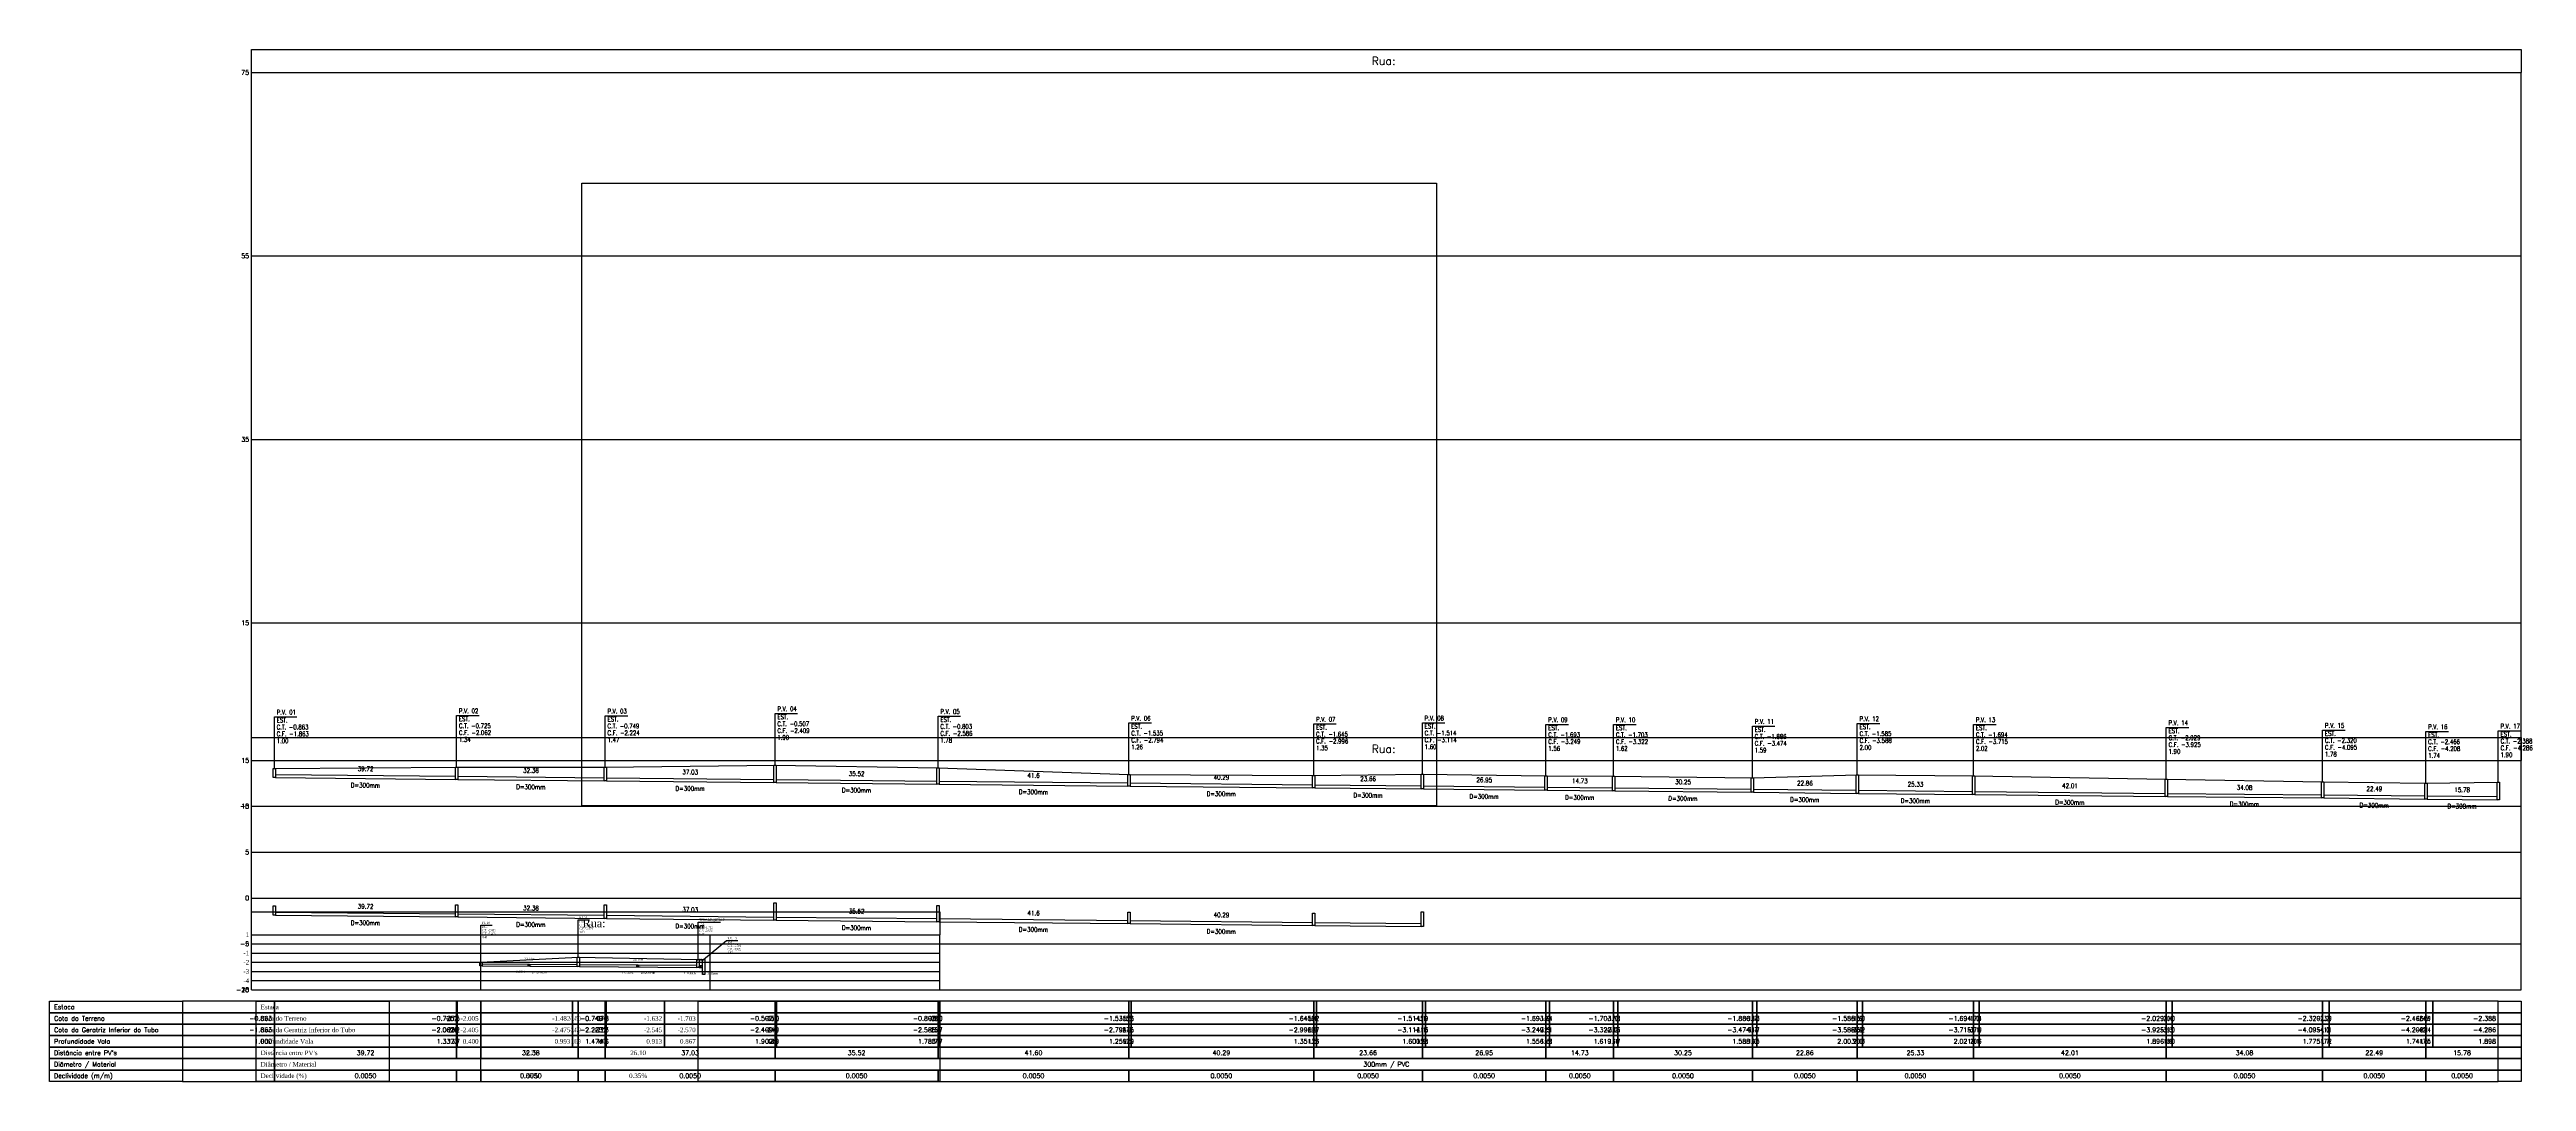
# Model space of a CAD drawing. Extents: x -44 to 14114764, y -20 to 289527804.
# Drawn here: x -44 to 496, y -20 to 205 of the extents above; entities that cross this region are included whole.
import ezdxf
from ezdxf.enums import TextEntityAlignment as Align

# ---------------------------------------------------------------- set-up
doc = ezdxf.new("R2010")
doc.units = 0
for name, color, linetype in [('1', 7, 'Continuous'), ('PS_IND_COMPRIMENTO', 7, 'Continuous'), ('PS_IND_DIAMETRO', 7, 'Continuous'), ('PS_IND_FLUXO', 3, 'Continuous'), ('PS_IND_INCLINACAO', 7, 'Continuous'), ('PS_PERFIL_CAIXAS', 7, 'Continuous'), ('PS_PERFIL_COTA_LIN', 7, 'Continuous'), ('PS_PERFIL_COTA_TXT', 5, 'Continuous'), ('PS_PERFIL_GRADE', 8, 'Continuous'), ('PS_PERFIL_TERRENO', 3, 'Continuous'), ('PS_PERFIL_TITULOS', 5, 'Continuous'), ('PS_PERFIL_TUBO', 7, 'Continuous'), ('PS_PONTOS_IDENTIFICACAO_LIN', 7, 'Continuous'), ('PS_PONTOS_IDENTIFICACAO_TXT', 7, 'Continuous')]:
    doc.layers.add(name, color=color, linetype=linetype)
doc.styles.add('ROMANS', font='ROMANS.shx', dxfattribs={"height": 2})
doc.styles.get("Standard").update_dxf_attribs({"font": 'times.ttf'})
picture_1 = doc.add_image_def('image1.tif', size_in_pixel=(37423, 27282))

# ---------------------------------------------------------------- blocks, each defined once
blk = doc.blocks.new('*U4')
at = {"layer": 'PS_PERFIL_GRADE', "linetype": 'Continuous'}
for p, q in [((0, 0), (0, 200)), ((0, 200), (494.67, 200)), ((494.67, 0), (494.67, 200)), ((0, 160), (494.67, 160)), ((0, 120), (494.67, 120)), ((0, 80), (494.67, 80)), ((0, 40), (494.67, 40)), ((0, 0), (494.67, 0))]:
    blk.add_line(p, q, dxfattribs=at)
blk.add_lwpolyline([(0, 200), (0, 205), (494.67, 205), (494.67, 200)], dxfattribs=at)
at = {"layer": 'PS_PERFIL_GRADE', "style": 'ROMANS'}
for s, p in [('75', (-0.5, 200)), ('55', (-0.5, 160)), ('35', (-0.5, 120)), ('15', (-0.5, 80)), ('-5', (-0.5, 40)), ('-25', (-0.5, 0))]:
    blk.add_text(s, height=1, dxfattribs=at).set_placement(p, align=Align.MIDDLE_RIGHT)
blk = doc.blocks.new('*U1888')
at = {"layer": 'PS_PERFIL_GRADE', "linetype": 'Continuous'}
for p, q in [((0, 0), (0, 12)), ((0, 12), (150, 12)), ((50, 0), (50, 12)), ((100, 0), (100, 12)), ((150, 0), (150, 12)), ((0, 10), (150, 10)), ((0, 8), (150, 8)), ((0, 6), (150, 6)), ((0, 4), (150, 4)), ((0, 2), (150, 2)), ((0, 0), (150, 0))]:
    blk.add_line(p, q, dxfattribs=at)
blk.add_lwpolyline([(0, 12), (0, 17), (150, 17), (150, 12)], dxfattribs=at)
at = {"layer": 'PS_PERFIL_GRADE'}
for s, p in [('1', (-0.5, 12)), ('-1', (-0.5, 8)), ('-2', (-0.5, 6)), ('0', (-0.5, 10)), ('-3', (-0.5, 4)), ('-4', (-0.5, 2)), ('-5', (-0.5, 0))]:
    blk.add_text(s, height=1, dxfattribs=at).set_placement(p, align=Align.MIDDLE_RIGHT)

msp = doc.modelspace()

# ---------------------------------------------------------------- linework, layer by layer
at = {"layer": 'PS_IND_FLUXO'}
for points in [[(60.115, 5.32, 0.5, 0, 0), (61.115, 5.313, 0, 0, 0)], [(83.78, 5.155, 0.5, 0, 0), (84.78, 5.148, 0, 0, 0)], [(97.43, 5.062, 0.5, 0, 0), (98.43, 5.045, 0, 0, 0)]]:
    msp.add_lwpolyline(points, format="xyseb", dxfattribs=at)
at = {"layer": 'PS_PERFIL_CAIXAS', "linetype": 'Continuous'}
for points in [[(113.875, 48.986), (114.375, 48.986), (114.375, 45.183), (113.875, 45.183)], [(4.75, 48.274), (5.25, 48.274), (5.25, 46.274), (4.75, 46.274)], [(44.471, 48.55), (44.971, 48.55), (44.971, 45.877), (44.471, 45.877)], [(76.847, 48.502), (77.347, 48.502), (77.347, 45.553), (76.847, 45.553)], [(149.392, 48.394), (149.892, 48.394), (149.892, 44.828), (149.392, 44.828)], [(190.989, 46.93), (191.489, 46.93), (191.489, 44.412), (190.989, 44.412)], [(231.274, 46.71), (231.774, 46.71), (231.774, 44.009), (231.274, 44.009)], [(254.935, 46.972), (255.435, 46.972), (255.435, 43.772), (254.935, 43.772)], [(281.882, 46.614), (282.382, 46.614), (282.382, 43.503), (281.882, 43.503)], [(296.613, 46.594), (297.113, 46.594), (297.113, 43.355), (296.613, 43.355)], [(326.865, 46.228), (327.365, 46.228), (327.365, 43.053), (326.865, 43.053)], [(349.729, 46.83), (350.229, 46.83), (350.229, 42.824), (349.729, 42.824)], [(375.062, 46.612), (375.562, 46.612), (375.562, 42.571), (375.062, 42.571)], [(417.067, 45.942), (417.567, 45.942), (417.567, 42.151), (417.067, 42.151)], [(451.145, 45.36), (451.645, 45.36), (451.645, 41.81), (451.145, 41.81)], [(473.637, 45.068), (474.137, 45.068), (474.137, 41.585), (473.637, 41.585)], [(489.422, 45.224), (489.922, 45.224), (489.922, 41.427), (489.422, 41.427)], [(4.75, 18.274), (5.25, 18.274), (5.25, 16.274), (4.75, 16.274)], [(44.471, 18.55), (44.971, 18.55), (44.971, 15.877), (44.471, 15.877)], [(76.847, 18.502), (77.347, 18.502), (77.347, 15.553), (76.847, 15.553)], [(113.875, 18.986), (114.375, 18.986), (114.375, 15.183), (113.875, 15.183)], [(149.392, 18.394), (149.892, 18.394), (149.892, 14.828), (149.392, 14.828)], [(190.989, 16.93), (191.489, 16.93), (191.489, 14.412), (190.989, 14.412)], [(231.274, 16.71), (231.774, 16.71), (231.774, 14.009), (231.274, 14.009)], [(254.935, 16.972), (255.435, 16.972), (255.435, 13.772), (254.935, 13.772)], [(49.75, 5.991), (50.25, 5.991), (50.25, 5.191), (49.75, 5.191)], [(70.98, 7.1), (71.48, 7.1), (71.48, 5.042), (70.98, 5.042)], [(97.08, 6.594), (97.58, 6.594), (97.58, 4.86), (97.08, 4.86)], [(98.28, 6.594), (98.78, 6.594), (98.78, 3.355), (98.28, 3.355)]]:
    msp.add_lwpolyline(points, close=True, dxfattribs=at)
at = {"layer": 'PS_PERFIL_COTA_LIN', "linetype": 'Continuous'}
for points in [[(-15, -2.5), (-15, -5), (-44, -5), (-44, -2.5)], [(-15, -5), (-15, -7.5), (-44, -7.5), (-44, -5)], [(-15, -2.5), (-15, -5), (5, -5), (5, -2.5)], [(-15, -5), (-15, -7.5), (5, -7.5), (5, -5)], [(30, -2.5), (30, -5), (1, -5), (1, -2.5)], [(30, -5), (30, -7.5), (1, -7.5), (1, -5)], [(5, -2.5), (5, -5), (44.721, -5), (44.721, -2.5)], [(5, -5), (5, -7.5), (44.721, -7.5), (44.721, -5)], [(30, -2.5), (30, -5), (50, -5), (50, -2.5)], [(30, -5), (30, -7.5), (50, -7.5), (50, -5)], [(44.721, -2.5), (44.721, -5), (44.821, -5), (44.821, -2.5)], [(44.721, -5), (44.721, -7.5), (44.821, -7.5), (44.821, -5)], [(44.821, -2.5), (44.821, -5), (77.097, -5), (77.097, -2.5)], [(44.821, -5), (44.821, -7.5), (77.097, -7.5), (77.097, -5)], [(50, -2.5), (50, -5), (70, -5), (70, -2.5)], [(50, -5), (50, -7.5), (70, -7.5), (70, -5)], [(70, -2.5), (70, -5), (71.23, -5), (71.23, -2.5)], [(70, -5), (70, -7.5), (71.23, -7.5), (71.23, -5)], [(71.23, -2.5), (71.23, -5), (90, -5), (90, -2.5)], [(71.23, -5), (71.23, -7.5), (90, -7.5), (90, -5)], [(77.097, -2.5), (77.097, -5), (77.297, -5), (77.297, -2.5)], [(77.097, -5), (77.097, -7.5), (77.297, -7.5), (77.297, -5)], [(77.297, -2.5), (77.297, -5), (114.125, -5), (114.125, -2.5)], [(77.297, -5), (77.297, -7.5), (114.125, -7.5), (114.125, -5)], [(90, -2.5), (90, -5), (97.33, -5), (97.33, -2.5)], [(90, -5), (90, -7.5), (97.33, -7.5), (97.33, -5)], [(150, -2.5), (150, -5), (97.33, -5), (97.33, -2.5)], [(150, -5), (150, -7.5), (97.33, -7.5), (97.33, -5)], [(114.125, -2.5), (114.125, -5), (114.425, -5), (114.425, -2.5)], [(114.125, -5), (114.125, -7.5), (114.425, -7.5), (114.425, -5)], [(114.425, -2.5), (114.425, -5), (149.642, -5), (149.642, -2.5)], [(114.425, -5), (114.425, -7.5), (149.642, -7.5), (149.642, -5)], [(149.642, -2.5), (149.642, -5), (150.042, -5), (150.042, -2.5)], [(149.642, -5), (149.642, -7.5), (150.042, -7.5), (150.042, -5)], [(150.042, -2.5), (150.042, -5), (191.239, -5), (191.239, -2.5)], [(150.042, -5), (150.042, -7.5), (191.239, -7.5), (191.239, -5)], [(191.239, -2.5), (191.239, -5), (191.739, -5), (191.739, -2.5)], [(191.239, -5), (191.239, -7.5), (191.739, -7.5), (191.739, -5)], [(191.739, -2.5), (191.739, -5), (231.524, -5), (231.524, -2.5)], [(191.739, -5), (191.739, -7.5), (231.524, -7.5), (231.524, -5)], [(231.524, -2.5), (231.524, -5), (232.124, -5), (232.124, -2.5)], [(231.524, -5), (231.524, -7.5), (232.124, -7.5), (232.124, -5)], [(232.124, -2.5), (232.124, -5), (255.185, -5), (255.185, -2.5)], [(232.124, -5), (232.124, -7.5), (255.185, -7.5), (255.185, -5)], [(255.185, -2.5), (255.185, -5), (255.885, -5), (255.885, -2.5)], [(255.185, -5), (255.185, -7.5), (255.885, -7.5), (255.885, -5)], [(255.885, -2.5), (255.885, -5), (282.132, -5), (282.132, -2.5)], [(255.885, -5), (255.885, -7.5), (282.132, -7.5), (282.132, -5)], [(282.132, -2.5), (282.132, -5), (282.932, -5), (282.932, -2.5)], [(282.132, -5), (282.132, -7.5), (282.932, -7.5), (282.932, -5)], [(282.932, -2.5), (282.932, -5), (296.863, -5), (296.863, -2.5)], [(282.932, -5), (282.932, -7.5), (296.863, -7.5), (296.863, -5)], [(296.863, -2.5), (296.863, -5), (297.763, -5), (297.763, -2.5)], [(296.863, -5), (296.863, -7.5), (297.763, -7.5), (297.763, -5)], [(297.763, -2.5), (297.763, -5), (327.115, -5), (327.115, -2.5)], [(297.763, -5), (297.763, -7.5), (327.115, -7.5), (327.115, -5)], [(327.115, -2.5), (327.115, -5), (328.115, -5), (328.115, -2.5)], [(327.115, -5), (327.115, -7.5), (328.115, -7.5), (328.115, -5)], [(328.115, -2.5), (328.115, -5), (349.979, -5), (349.979, -2.5)], [(328.115, -5), (328.115, -7.5), (349.979, -7.5), (349.979, -5)], [(349.979, -2.5), (349.979, -5), (351.079, -5), (351.079, -2.5)], [(349.979, -5), (349.979, -7.5), (351.079, -7.5), (351.079, -5)], [(351.079, -2.5), (351.079, -5), (375.312, -5), (375.312, -2.5)], [(351.079, -5), (351.079, -7.5), (375.312, -7.5), (375.312, -5)], [(375.312, -2.5), (375.312, -5), (376.512, -5), (376.512, -2.5)], [(375.312, -5), (375.312, -7.5), (376.512, -7.5), (376.512, -5)], [(376.512, -2.5), (376.512, -5), (417.317, -5), (417.317, -2.5)], [(376.512, -5), (376.512, -7.5), (417.317, -7.5), (417.317, -5)], [(417.317, -2.5), (417.317, -5), (418.617, -5), (418.617, -2.5)], [(417.317, -5), (417.317, -7.5), (418.617, -7.5), (418.617, -5)], [(418.617, -2.5), (418.617, -5), (451.395, -5), (451.395, -2.5)], [(418.617, -5), (418.617, -7.5), (451.395, -7.5), (451.395, -5)], [(451.395, -2.5), (451.395, -5), (452.795, -5), (452.795, -2.5)], [(451.395, -5), (451.395, -7.5), (452.795, -7.5), (452.795, -5)], [(452.795, -2.5), (452.795, -5), (473.887, -5), (473.887, -2.5)], [(452.795, -5), (452.795, -7.5), (473.887, -7.5), (473.887, -5)], [(473.887, -2.5), (473.887, -5), (475.387, -5), (475.387, -2.5)], [(473.887, -5), (473.887, -7.5), (475.387, -7.5), (475.387, -5)], [(475.387, -2.5), (475.387, -5), (489.672, -5), (489.672, -2.5)], [(475.387, -5), (475.387, -7.5), (489.672, -7.5), (489.672, -5)], [(494.672, -2.5), (494.672, -5), (489.672, -5), (489.672, -2.5)], [(494.672, -5), (494.672, -7.5), (489.672, -7.5), (489.672, -5)], [(-15, -7.5), (-15, -10), (-44, -10), (-44, -7.5)], [(-15, -10), (-15, -12.5), (-44, -12.5), (-44, -10)], [(-15, -7.5), (-15, -10), (5, -10), (5, -7.5)], [(-15, -10), (-15, -12.5), (5, -12.5), (5, -10)], [(30, -7.5), (30, -10), (1, -10), (1, -7.5)], [(30, -10), (30, -12.5), (1, -12.5), (1, -10)], [(5, -7.5), (5, -10), (44.721, -10), (44.721, -7.5)], [(5, -10), (5, -12.5), (44.721, -12.5), (44.721, -10)], [(30, -7.5), (30, -10), (50, -10), (50, -7.5)], [(30, -10), (30, -12.5), (50, -12.5), (50, -10)], [(44.721, -7.5), (44.721, -10), (44.821, -10), (44.821, -7.5)], [(44.721, -10), (44.721, -12.5), (44.821, -12.5), (44.821, -10)], [(44.821, -7.5), (44.821, -10), (77.097, -10), (77.097, -7.5)], [(44.821, -10), (44.821, -12.5), (77.097, -12.5), (77.097, -10)], [(50, -7.5), (50, -10), (70, -10), (70, -7.5)], [(50, -10), (50, -12.5), (70, -12.5), (70, -10)], [(70, -7.5), (70, -10), (71.23, -10), (71.23, -7.5)], [(70, -10), (70, -12.5), (71.23, -12.5), (71.23, -10)], [(71.23, -7.5), (71.23, -10), (90, -10), (90, -7.5)], [(71.23, -10), (71.23, -12.5), (90, -12.5), (90, -10)], [(77.097, -7.5), (77.097, -10), (77.297, -10), (77.297, -7.5)], [(77.097, -10), (77.097, -12.5), (77.297, -12.5), (77.297, -10)], [(77.297, -7.5), (77.297, -10), (114.125, -10), (114.125, -7.5)], [(77.297, -10), (77.297, -12.5), (114.125, -12.5), (114.125, -10)], [(90, -7.5), (90, -10), (97.33, -10), (97.33, -7.5)], [(90, -10), (90, -12.5), (97.33, -12.5), (97.33, -10)], [(150, -7.5), (150, -10), (97.33, -10), (97.33, -7.5)], [(150, -10), (150, -12.5), (97.33, -12.5), (97.33, -10)], [(114.125, -7.5), (114.125, -10), (114.425, -10), (114.425, -7.5)], [(114.125, -10), (114.125, -12.5), (114.425, -12.5), (114.425, -10)], [(114.425, -7.5), (114.425, -10), (149.642, -10), (149.642, -7.5)], [(114.425, -10), (114.425, -12.5), (149.642, -12.5), (149.642, -10)], [(149.642, -7.5), (149.642, -10), (150.042, -10), (150.042, -7.5)], [(149.642, -10), (149.642, -12.5), (150.042, -12.5), (150.042, -10)], [(150.042, -7.5), (150.042, -10), (191.239, -10), (191.239, -7.5)], [(150.042, -10), (150.042, -12.5), (191.239, -12.5), (191.239, -10)], [(191.239, -7.5), (191.239, -10), (191.739, -10), (191.739, -7.5)], [(191.239, -10), (191.239, -12.5), (191.739, -12.5), (191.739, -10)], [(191.739, -7.5), (191.739, -10), (231.524, -10), (231.524, -7.5)], [(191.739, -10), (191.739, -12.5), (231.524, -12.5), (231.524, -10)], [(231.524, -7.5), (231.524, -10), (232.124, -10), (232.124, -7.5)], [(231.524, -10), (231.524, -12.5), (232.124, -12.5), (232.124, -10)], [(232.124, -7.5), (232.124, -10), (255.185, -10), (255.185, -7.5)], [(232.124, -10), (232.124, -12.5), (255.185, -12.5), (255.185, -10)], [(255.185, -7.5), (255.185, -10), (255.885, -10), (255.885, -7.5)], [(255.185, -10), (255.185, -12.5), (255.885, -12.5), (255.885, -10)], [(255.885, -7.5), (255.885, -10), (282.132, -10), (282.132, -7.5)], [(255.885, -10), (255.885, -12.5), (282.132, -12.5), (282.132, -10)], [(282.132, -7.5), (282.132, -10), (282.932, -10), (282.932, -7.5)], [(282.132, -10), (282.132, -12.5), (282.932, -12.5), (282.932, -10)], [(282.932, -7.5), (282.932, -10), (296.863, -10), (296.863, -7.5)], [(282.932, -10), (282.932, -12.5), (296.863, -12.5), (296.863, -10)], [(296.863, -7.5), (296.863, -10), (297.763, -10), (297.763, -7.5)], [(296.863, -10), (296.863, -12.5), (297.763, -12.5), (297.763, -10)], [(297.763, -7.5), (297.763, -10), (327.115, -10), (327.115, -7.5)], [(297.763, -10), (297.763, -12.5), (327.115, -12.5), (327.115, -10)], [(327.115, -7.5), (327.115, -10), (328.115, -10), (328.115, -7.5)], [(327.115, -10), (327.115, -12.5), (328.115, -12.5), (328.115, -10)], [(328.115, -7.5), (328.115, -10), (349.979, -10), (349.979, -7.5)], [(328.115, -10), (328.115, -12.5), (349.979, -12.5), (349.979, -10)], [(349.979, -7.5), (349.979, -10), (351.079, -10), (351.079, -7.5)], [(349.979, -10), (349.979, -12.5), (351.079, -12.5), (351.079, -10)], [(351.079, -7.5), (351.079, -10), (375.312, -10), (375.312, -7.5)], [(351.079, -10), (351.079, -12.5), (375.312, -12.5), (375.312, -10)], [(375.312, -7.5), (375.312, -10), (376.512, -10), (376.512, -7.5)], [(375.312, -10), (375.312, -12.5), (376.512, -12.5), (376.512, -10)], [(376.512, -7.5), (376.512, -10), (417.317, -10), (417.317, -7.5)], [(376.512, -10), (376.512, -12.5), (417.317, -12.5), (417.317, -10)], [(417.317, -7.5), (417.317, -10), (418.617, -10), (418.617, -7.5)], [(417.317, -10), (417.317, -12.5), (418.617, -12.5), (418.617, -10)], [(418.617, -7.5), (418.617, -10), (451.395, -10), (451.395, -7.5)], [(418.617, -10), (418.617, -12.5), (451.395, -12.5), (451.395, -10)], [(451.395, -7.5), (451.395, -10), (452.795, -10), (452.795, -7.5)], [(451.395, -10), (451.395, -12.5), (452.795, -12.5), (452.795, -10)], [(452.795, -7.5), (452.795, -10), (473.887, -10), (473.887, -7.5)], [(452.795, -10), (452.795, -12.5), (473.887, -12.5), (473.887, -10)], [(473.887, -7.5), (473.887, -10), (475.387, -10), (475.387, -7.5)], [(473.887, -10), (473.887, -12.5), (475.387, -12.5), (475.387, -10)], [(475.387, -7.5), (475.387, -10), (489.672, -10), (489.672, -7.5)], [(475.387, -10), (475.387, -12.5), (489.672, -12.5), (489.672, -10)], [(494.672, -7.5), (494.672, -10), (489.672, -10), (489.672, -7.5)], [(494.672, -10), (494.672, -12.5), (489.672, -12.5), (489.672, -10)], [(-15, -12.5), (-15, -15), (-44, -15), (-44, -12.5)], [(-15, -15), (-15, -17.5), (-44, -17.5), (-44, -15)], [(-15, -12.5), (-15, -15), (5, -15), (5, -12.5)], [(-15, -15), (-15, -17.5), (5, -17.5), (5, -15)], [(30, -12.5), (30, -15), (1, -15), (1, -12.5)], [(30, -15), (30, -17.5), (1, -17.5), (1, -15)], [(5, -12.5), (5, -15), (44.721, -15), (44.721, -12.5)], [(5, -15), (5, -17.5), (489.672, -17.5), (489.672, -15)], [(30, -12.5), (30, -15), (50, -15), (50, -12.5)], [(30, -15), (30, -17.5), (50, -17.5), (50, -15)], [(44.721, -12.5), (44.721, -15), (77.097, -15), (77.097, -12.5)], [(50, -12.5), (50, -15), (71.23, -15), (71.23, -12.5)], [(71.23, -12.5), (71.23, -15), (97.33, -15), (97.33, -12.5)], [(77.097, -12.5), (77.097, -15), (114.125, -15), (114.125, -12.5)], [(150, -12.5), (150, -15), (97.33, -15), (97.33, -12.5)], [(150, -15), (150, -17.5), (97.33, -17.5), (97.33, -15)], [(114.125, -12.5), (114.125, -15), (149.642, -15), (149.642, -12.5)], [(149.642, -12.5), (149.642, -15), (191.239, -15), (191.239, -12.5)], [(191.239, -12.5), (191.239, -15), (231.524, -15), (231.524, -12.5)], [(231.524, -12.5), (231.524, -15), (255.185, -15), (255.185, -12.5)], [(255.185, -12.5), (255.185, -15), (282.132, -15), (282.132, -12.5)], [(282.132, -12.5), (282.132, -15), (296.863, -15), (296.863, -12.5)], [(296.863, -12.5), (296.863, -15), (327.115, -15), (327.115, -12.5)], [(327.115, -12.5), (327.115, -15), (349.979, -15), (349.979, -12.5)], [(349.979, -12.5), (349.979, -15), (375.312, -15), (375.312, -12.5)], [(375.312, -12.5), (375.312, -15), (417.317, -15), (417.317, -12.5)], [(417.317, -12.5), (417.317, -15), (451.395, -15), (451.395, -12.5)], [(451.395, -12.5), (451.395, -15), (473.887, -15), (473.887, -12.5)], [(473.887, -12.5), (473.887, -15), (489.672, -15), (489.672, -12.5)], [(494.672, -12.5), (494.672, -15), (489.672, -15), (489.672, -12.5)], [(494.672, -15), (494.672, -17.5), (489.672, -17.5), (489.672, -15)], [(-15, -17.5), (-15, -20), (-44, -20), (-44, -17.5)], [(-15, -17.5), (-15, -20), (5, -20), (5, -17.5)], [(30, -17.5), (30, -20), (1, -20), (1, -17.5)], [(5, -17.5), (5, -20), (44.721, -20), (44.721, -17.5)], [(30, -17.5), (30, -20), (50, -20), (50, -17.5)], [(44.721, -17.5), (44.721, -20), (77.097, -20), (77.097, -17.5)], [(50, -17.5), (50, -20), (71.23, -20), (71.23, -17.5)], [(71.23, -17.5), (71.23, -20), (97.33, -20), (97.33, -17.5)], [(77.097, -17.5), (77.097, -20), (114.125, -20), (114.125, -17.5)], [(150, -17.5), (150, -20), (97.33, -20), (97.33, -17.5)], [(114.125, -17.5), (114.125, -20), (149.642, -20), (149.642, -17.5)], [(149.642, -17.5), (149.642, -20), (191.239, -20), (191.239, -17.5)], [(191.239, -17.5), (191.239, -20), (231.524, -20), (231.524, -17.5)], [(231.524, -17.5), (231.524, -20), (255.185, -20), (255.185, -17.5)], [(255.185, -17.5), (255.185, -20), (282.132, -20), (282.132, -17.5)], [(282.132, -17.5), (282.132, -20), (296.863, -20), (296.863, -17.5)], [(296.863, -17.5), (296.863, -20), (327.115, -20), (327.115, -17.5)], [(327.115, -17.5), (327.115, -20), (349.979, -20), (349.979, -17.5)], [(349.979, -17.5), (349.979, -20), (375.312, -20), (375.312, -17.5)], [(375.312, -17.5), (375.312, -20), (417.317, -20), (417.317, -17.5)], [(417.317, -17.5), (417.317, -20), (451.395, -20), (451.395, -17.5)], [(451.395, -17.5), (451.395, -20), (473.887, -20), (473.887, -17.5)], [(473.887, -17.5), (473.887, -20), (489.672, -20), (489.672, -17.5)], [(494.672, -17.5), (494.672, -20), (489.672, -20), (489.672, -17.5)]]:
    msp.add_lwpolyline(points, close=True, dxfattribs=at)
for points in [[(-15, -15), (5, -15)], [(5, -12.5), (44.721, -12.5)], [(5, -15), (44.721, -15)], [(5, -15), (44.721, -15)], [(30, -15), (50, -15)], [(44.721, -15), (44.821, -15)], [(44.821, -12.5), (77.097, -12.5)], [(44.821, -15), (77.097, -15)], [(44.821, -15), (77.097, -15)], [(50, -12.5), (70, -12.5)], [(50, -15), (70, -15)], [(50, -15), (70, -15)], [(70, -12.5), (71.23, -12.5)], [(70, -15), (71.23, -15)], [(70, -15), (71.23, -15)], [(71.23, -15), (90, -15)], [(77.097, -15), (77.297, -15)], [(77.297, -12.5), (114.125, -12.5)], [(77.297, -15), (114.125, -15)], [(77.297, -15), (114.125, -15)], [(90, -12.5), (97.33, -12.5)], [(90, -15), (97.33, -15)], [(90, -15), (97.33, -15)], [(114.125, -15), (114.425, -15)], [(114.425, -12.5), (149.642, -12.5)], [(114.425, -15), (149.642, -15)], [(114.425, -15), (149.642, -15)], [(149.642, -15), (150.042, -15)], [(150.042, -12.5), (191.239, -12.5)], [(150.042, -15), (191.239, -15)], [(150.042, -15), (191.239, -15)], [(191.239, -15), (191.739, -15)], [(191.739, -12.5), (231.524, -12.5)], [(191.739, -15), (231.524, -15)], [(191.739, -15), (231.524, -15)], [(231.524, -15), (232.124, -15)], [(232.124, -12.5), (255.185, -12.5)], [(232.124, -15), (255.185, -15)], [(232.124, -15), (255.185, -15)], [(255.185, -15), (255.885, -15)], [(255.885, -12.5), (282.132, -12.5)], [(255.885, -15), (282.132, -15)], [(255.885, -15), (282.132, -15)], [(282.132, -15), (282.932, -15)], [(282.932, -12.5), (296.863, -12.5)], [(282.932, -15), (296.863, -15)], [(282.932, -15), (296.863, -15)], [(296.863, -15), (297.763, -15)], [(297.763, -12.5), (327.115, -12.5)], [(297.763, -15), (327.115, -15)], [(297.763, -15), (327.115, -15)], [(327.115, -15), (328.115, -15)], [(328.115, -12.5), (349.979, -12.5)], [(328.115, -15), (349.979, -15)], [(328.115, -15), (349.979, -15)], [(349.979, -15), (351.079, -15)], [(351.079, -12.5), (375.312, -12.5)], [(351.079, -15), (375.312, -15)], [(351.079, -15), (375.312, -15)], [(375.312, -15), (376.512, -15)], [(376.512, -12.5), (417.317, -12.5)], [(376.512, -15), (417.317, -15)], [(376.512, -15), (417.317, -15)], [(417.317, -15), (418.617, -15)], [(418.617, -12.5), (451.395, -12.5)], [(418.617, -15), (451.395, -15)], [(418.617, -15), (451.395, -15)], [(451.395, -15), (452.795, -15)], [(452.795, -12.5), (473.887, -12.5)], [(452.795, -15), (473.887, -15)], [(452.795, -15), (473.887, -15)], [(475.387, -12.5), (489.672, -12.5)], [(475.387, -15), (489.672, -15)], [(475.387, -15), (489.672, -15)], [(-15, -17.5), (5, -17.5)], [(5, -17.5), (44.721, -17.5)], [(5, -17.5), (44.721, -17.5)], [(5, -20), (44.721, -20)], [(30, -17.5), (50, -17.5)], [(44.721, -17.5), (44.821, -17.5)], [(44.821, -17.5), (77.097, -17.5)], [(44.821, -17.5), (77.097, -17.5)], [(44.821, -20), (77.097, -20)], [(50, -17.5), (70, -17.5)], [(50, -17.5), (70, -17.5)], [(50, -20), (70, -20)], [(70, -17.5), (71.23, -17.5)], [(70, -17.5), (71.23, -17.5)], [(70, -20), (71.23, -20)], [(71.23, -17.5), (90, -17.5)], [(77.097, -17.5), (77.297, -17.5)], [(77.297, -17.5), (114.125, -17.5)], [(77.297, -17.5), (114.125, -17.5)], [(77.297, -20), (114.125, -20)], [(90, -17.5), (97.33, -17.5)], [(90, -17.5), (97.33, -17.5)], [(90, -20), (97.33, -20)], [(114.125, -17.5), (114.425, -17.5)], [(114.425, -17.5), (149.642, -17.5)], [(114.425, -17.5), (149.642, -17.5)], [(114.425, -20), (149.642, -20)], [(149.642, -17.5), (150.042, -17.5)], [(150.042, -17.5), (191.239, -17.5)], [(150.042, -17.5), (191.239, -17.5)], [(150.042, -20), (191.239, -20)], [(191.239, -17.5), (191.739, -17.5)], [(191.739, -17.5), (231.524, -17.5)], [(191.739, -17.5), (231.524, -17.5)], [(191.739, -20), (231.524, -20)], [(231.524, -17.5), (232.124, -17.5)], [(232.124, -17.5), (255.185, -17.5)], [(232.124, -17.5), (255.185, -17.5)], [(232.124, -20), (255.185, -20)], [(255.185, -17.5), (255.885, -17.5)], [(255.885, -17.5), (282.132, -17.5)], [(255.885, -17.5), (282.132, -17.5)], [(255.885, -20), (282.132, -20)], [(282.132, -17.5), (282.932, -17.5)], [(282.932, -17.5), (296.863, -17.5)], [(282.932, -17.5), (296.863, -17.5)], [(282.932, -20), (296.863, -20)], [(296.863, -17.5), (297.763, -17.5)], [(297.763, -17.5), (327.115, -17.5)], [(297.763, -17.5), (327.115, -17.5)], [(297.763, -20), (327.115, -20)], [(327.115, -17.5), (328.115, -17.5)], [(328.115, -17.5), (349.979, -17.5)], [(328.115, -17.5), (349.979, -17.5)], [(328.115, -20), (349.979, -20)], [(349.979, -17.5), (351.079, -17.5)], [(351.079, -17.5), (375.312, -17.5)], [(351.079, -17.5), (375.312, -17.5)], [(351.079, -20), (375.312, -20)], [(375.312, -17.5), (376.512, -17.5)], [(376.512, -17.5), (417.317, -17.5)], [(376.512, -17.5), (417.317, -17.5)], [(376.512, -20), (417.317, -20)], [(417.317, -17.5), (418.617, -17.5)], [(418.617, -17.5), (451.395, -17.5)], [(418.617, -17.5), (451.395, -17.5)], [(418.617, -20), (451.395, -20)], [(451.395, -17.5), (452.795, -17.5)], [(452.795, -17.5), (473.887, -17.5)], [(452.795, -17.5), (473.887, -17.5)], [(452.795, -20), (473.887, -20)], [(475.387, -17.5), (489.672, -17.5)], [(475.387, -17.5), (489.672, -17.5)], [(475.387, -20), (489.672, -20)]]:
    msp.add_lwpolyline(points, dxfattribs=at)
at = {"layer": 'PS_PERFIL_GRADE', "linetype": 'Continuous'}
for p, q in [((0, 0), (0, 50)), ((0, 50), (494.672, 50)), ((494.672, 0), (494.672, 50)), ((0, 40), (494.672, 40)), ((0, 30), (494.672, 30)), ((0, 20), (494.672, 20)), ((0, 10), (494.672, 10)), ((0, 0), (494.672, 0))]:
    msp.add_line(p, q, dxfattribs=at)
msp.add_lwpolyline([(0, 50), (0, 55), (494.672, 55), (494.672, 50)], dxfattribs=at)
at = {"layer": 'PS_PERFIL_TERRENO', "linetype": 'Continuous'}
for points in [[(5, 48.274), (44.721, 48.55), (77.097, 48.502), (114.125, 48.986), (149.642, 48.394), (191.239, 46.93), (231.524, 46.71), (255.185, 46.972), (282.132, 46.614), (296.863, 46.594), (327.115, 46.228), (349.979, 46.83), (375.312, 46.612), (417.317, 45.942), (451.395, 45.36), (473.887, 45.068), (489.672, 45.224)], [(50, 5.991), (71.23, 7.1), (97.33, 6.594), (98.53, 6.594)]]:
    msp.add_lwpolyline(points, dxfattribs=at)
at = {"layer": 'PS_PERFIL_TUBO', "color": 1, "linetype": 'Continuous'}
for points in [[(5.25, 46.274), (44.471, 45.877), (44.471, 46.477), (5.25, 46.874)], [(44.971, 45.877), (76.847, 45.553), (76.847, 46.153), (44.971, 46.477)], [(77.347, 45.553), (113.875, 45.183), (113.875, 45.783), (77.347, 46.153)], [(114.375, 45.183), (149.392, 44.828), (149.392, 45.428), (114.375, 45.783)], [(149.892, 44.828), (190.989, 44.412), (190.989, 45.012), (149.892, 45.428)], [(191.489, 44.412), (231.274, 44.009), (231.274, 44.609), (191.489, 45.012)], [(231.774, 44.009), (254.935, 43.772), (254.935, 44.372), (231.774, 44.609)], [(255.435, 43.772), (281.882, 43.503), (281.882, 44.103), (255.435, 44.372)], [(282.382, 43.503), (296.613, 43.355), (296.613, 43.955), (282.382, 44.103)], [(297.113, 43.355), (326.865, 43.053), (326.865, 43.653), (297.113, 43.955)], [(327.365, 43.053), (349.729, 42.824), (349.729, 43.424), (327.365, 43.653)], [(350.229, 42.824), (375.062, 42.571), (375.062, 43.171), (350.229, 43.424)], [(375.562, 42.571), (417.067, 42.151), (417.067, 42.751), (375.562, 43.171)], [(417.567, 42.151), (451.145, 41.81), (451.145, 42.41), (417.567, 42.751)], [(451.645, 41.81), (473.637, 41.585), (473.637, 42.185), (451.645, 42.41)], [(474.137, 41.585), (489.422, 41.427), (489.422, 42.027), (474.137, 42.185)], [(5.25, 16.274), (44.471, 15.877), (44.471, 16.477), (5.25, 16.874)], [(44.971, 15.877), (76.847, 15.553), (76.847, 16.153), (44.971, 16.477)], [(77.347, 15.553), (113.875, 15.183), (113.875, 15.783), (77.347, 16.153)], [(114.375, 15.183), (149.392, 14.828), (149.392, 15.428), (114.375, 15.783)], [(149.892, 14.828), (190.989, 14.412), (190.989, 15.012), (149.892, 15.428)], [(191.489, 14.412), (231.274, 14.009), (231.274, 14.609), (191.489, 15.012)], [(231.774, 14.009), (254.935, 13.772), (254.935, 14.372), (231.774, 14.609)]]:
    msp.add_lwpolyline(points, close=True, dxfattribs=at)
at = {"layer": 'PS_PERFIL_TUBO', "linetype": 'Continuous'}
for points in [[(50.25, 5.191), (70.98, 5.042), (70.98, 5.442), (50.25, 5.591)], [(71.48, 5.042), (97.08, 4.86), (97.08, 5.26), (71.48, 5.442)], [(97.58, 4.86), (98.28, 4.848), (98.28, 5.248), (97.58, 5.26)]]:
    msp.add_lwpolyline(points, close=True, dxfattribs=at)
at = {"layer": 'PS_PONTOS_IDENTIFICACAO_LIN', "linetype": 'Continuous'}
for points in [[(5, 48.274), (5, 59.524), (9.9, 59.524)], [(44.721, 48.55), (44.721, 59.8), (49.621, 59.8)], [(77.097, 48.502), (77.097, 59.752), (81.997, 59.752)], [(114.125, 48.986), (114.125, 60.236), (119.025, 60.236)], [(149.642, 48.394), (149.642, 59.644), (154.542, 59.644)], [(191.239, 46.93), (191.239, 58.18), (196.139, 58.18)], [(231.524, 46.71), (231.524, 57.96), (236.424, 57.96)], [(255.185, 46.972), (255.185, 58.222), (260.085, 58.222)], [(282.132, 46.614), (282.132, 57.864), (287.032, 57.864)], [(296.863, 46.594), (296.863, 57.844), (301.763, 57.844)], [(327.115, 46.228), (327.115, 57.478), (332.015, 57.478)], [(349.979, 46.83), (349.979, 58.08), (354.879, 58.08)], [(375.312, 46.612), (375.312, 57.862), (380.212, 57.862)], [(417.317, 45.942), (417.317, 57.192), (422.217, 57.192)], [(451.395, 45.36), (451.395, 56.61), (456.295, 56.61)], [(473.887, 45.068), (473.887, 56.318), (478.787, 56.318)], [(489.672, 45.224), (489.672, 56.474), (494.572, 56.474)], [(50, 5.991), (50, 14.116), (52.45, 14.116)], [(71.23, 7.1), (71.23, 15.225), (73.68, 15.225)], [(97.33, 6.594), (97.33, 14.719), (102.23, 14.719)], [(98.53, 6.594), (103.53, 10.719), (105.98, 10.719)]]:
    msp.add_lwpolyline(points, dxfattribs=at)

# ---------------------------------------------------------------- block references
at = {"layer": 'PS_PERFIL_GRADE'}
for name in ['*U4', '*U1888']:
    msp.add_blockref(name, (0, 0), dxfattribs=at)

# ---------------------------------------------------------------- texts
at = {"layer": 'PS_IND_COMPRIMENTO', "style": 'ROMANS', "width": 0.8}
for s, rotation, p in [('39.72', 359.41977, (24.879, 48.175)), ('32.38', 359.41801, (60.927, 47.815)), ('37.03', 359.41934, (95.63, 47.468)), ('35.52', 359.41883, (131.902, 47.105)), ('41.6', 359.42004, (170.459, 46.72)), ('40.29', 359.41994, (211.4, 46.31)), ('23.66', 359.4147, (243.373, 45.99)), ('26.95', 359.4164, (268.677, 45.737)), ('14.73', 359.40657, (289.516, 45.529)), ('30.25', 359.41728, (312.007, 45.304)), ('22.86', 359.41434, (338.565, 45.038)), ('25.33', 359.41538, (362.664, 44.797)), ('42.01', 359.42023, (396.333, 44.461)), ('34.08', 359.41849, (434.374, 44.08)), ('22.49', 359.41384, (462.66, 43.797)), ('15.78', 359.40847, (481.798, 43.606)), ('39.72', 359.41977, (24.879, 18.175)), ('32.38', 359.41801, (60.927, 17.815)), ('37.03', 359.41934, (95.63, 17.468)), ('35.52', 359.41883, (131.902, 17.105)), ('41.6', 359.42004, (170.459, 16.72)), ('40.29', 359.41994, (211.4, 16.31))]:
    msp.add_text(s, height=1, rotation=rotation, dxfattribs=at).set_placement(p, align=Align.MIDDLE_CENTER)
at = {"layer": 'PS_IND_COMPRIMENTO', "width": 0.8}
for s, rotation, p in [('21.23m', 359.58928, (60.625, 6.767)), ('26.10m', 359.59133, (84.29, 6.601)), ('1.20m', 359.03425, (97.954, 6.504))]:
    msp.add_text(s, height=0.5, rotation=rotation, dxfattribs=at).set_placement(p, align=Align.MIDDLE_CENTER)
at = {"layer": 'PS_IND_DIAMETRO', "style": 'ROMANS', "width": 0.8}
for rotation, p in [(359.41977, (24.842, 44.575)), (359.41801, (60.891, 44.215)), (359.41934, (95.593, 43.868)), (359.41883, (131.866, 43.505)), (359.42004, (170.422, 43.12)), (359.41994, (211.363, 42.71)), (359.4147, (243.336, 42.391)), (359.4164, (268.64, 42.138)), (359.40657, (289.479, 41.929)), (359.41728, (311.971, 41.704)), (359.41434, (338.528, 41.439)), (359.41538, (362.627, 41.198)), (359.42023, (396.297, 40.861)), (359.41849, (434.338, 40.48)), (359.41384, (462.623, 40.198)), (359.40847, (481.761, 40.006)), (359.41977, (24.842, 14.575)), (359.41801, (60.891, 14.215)), (359.41934, (95.593, 13.868)), (359.41883, (131.866, 13.505)), (359.42004, (170.422, 13.12)), (359.41994, (211.363, 12.71))]:
    msp.add_text('D=300mm', height=1, rotation=rotation, dxfattribs=at).set_placement(p, align=Align.MIDDLE_CENTER)
at = {"layer": 'PS_IND_DIAMETRO', "width": 0.8}
for rotation, p in [(359.58928, (62.754, 3.851)), (359.59133, (86.419, 3.686)), (359.03425, (100.055, 3.568))]:
    msp.add_text('D=200mm', height=0.5, rotation=rotation, dxfattribs=at).set_placement(p, align=Align.MIDDLE_CENTER)
at = {"layer": 'PS_IND_INCLINACAO', "width": 0.8}
for s, rotation, p in [('i=0.35%', 359.58928, (58.305, 3.883)), ('i=0.35%', 359.59133, (81.969, 3.718)), ('i=0.49%', 359.03425, (95.605, 3.643))]:
    msp.add_text(s, height=0.5, rotation=rotation, dxfattribs=at).set_placement(p, align=Align.MIDDLE_CENTER)
at = {"layer": 'PS_PERFIL_COTA_TXT', "style": 'ROMANS'}
for s, p in [('Estaca', (-43, -3.75)), ('Cota do Terreno', (-43, -6.25)), ('Cota da Geratriz Inferior do Tubo', (-43, -8.75)), ('Profundidade Vala', (-43, -11.25)), ("Distância entre PV's", (-43, -13.75)), ('Diâmetro / Material', (-43, -16.25)), ('Declividade (m/m)', (-43, -18.75))]:
    msp.add_text(s, height=1, dxfattribs=at).set_placement(p, align=Align.MIDDLE_LEFT)
at = {"layer": 'PS_PERFIL_COTA_TXT'}
for s, p in [('Estaca', (2, -3.75)), ('Profundidade Vala', (2, -11.25)), ('Cota do Terreno', (2, -6.25)), ('Cota da Geratriz Inferior do Tubo', (2, -8.75)), ("Distância entre PV's", (2, -13.75)), ('Diâmetro / Material', (2, -16.25)), ('Declividade (%)', (2, -18.75))]:
    msp.add_text(s, height=1, dxfattribs=at).set_placement(p, align=Align.MIDDLE_LEFT)
at = {"layer": 'PS_PERFIL_COTA_TXT', "style": 'ROMANS'}
for s, p in [('-0.863', (4.5, -6.25)), ('-1.863', (4.5, -8.75)), ('1.000', (4.5, -11.25)), ('-0.725', (44.221, -6.25)), ('-2.062', (44.221, -8.75)), ('1.337', (44.221, -11.25)), ('-0.749', (76.597, -6.25)), ('-2.223', (76.597, -8.75)), ('1.474', (76.597, -11.25)), ('-0.507', (113.625, -6.25)), ('-2.409', (113.625, -8.75)), ('1.902', (113.625, -11.25)), ('-0.803', (149.142, -6.25)), ('-2.586', (149.142, -8.75)), ('1.783', (149.142, -11.25)), ('-1.535', (190.739, -6.25)), ('-2.794', (190.739, -8.75)), ('1.259', (190.739, -11.25)), ('-1.645', (231.024, -6.25)), ('-2.996', (231.024, -8.75)), ('1.351', (231.024, -11.25)), ('-1.514', (254.685, -6.25)), ('-3.114', (254.685, -8.75)), ('1.600', (254.685, -11.25)), ('-1.693', (281.632, -6.25)), ('-3.249', (281.632, -8.75)), ('1.556', (281.632, -11.25)), ('-1.703', (296.363, -6.25)), ('-3.322', (296.363, -8.75)), ('1.619', (296.363, -11.25)), ('-1.886', (326.615, -6.25)), ('-3.474', (326.615, -8.75)), ('1.588', (326.615, -11.25)), ('-1.585', (349.479, -6.25)), ('-3.588', (349.479, -8.75)), ('2.003', (349.479, -11.25)), ('-1.694', (374.812, -6.25)), ('-3.715', (374.812, -8.75)), ('2.021', (374.812, -11.25)), ('-2.029', (416.817, -6.25)), ('-3.925', (416.817, -8.75)), ('1.896', (416.817, -11.25)), ('-2.320', (450.895, -6.25)), ('-4.095', (450.895, -8.75)), ('1.775', (450.895, -11.25)), ('-2.466', (473.387, -6.25)), ('-4.208', (473.387, -8.75)), ('1.741', (473.387, -11.25)), ('-2.388', (489.172, -6.25)), ('-4.286', (489.172, -8.75)), ('1.898', (489.172, -11.25))]:
    msp.add_text(s, height=1, dxfattribs=at).set_placement(p, align=Align.MIDDLE_RIGHT)
at = {"layer": 'PS_PERFIL_COTA_TXT', "style": 'ROMANS', "width": 0.5}
for s, p in [('-0.725', (45.321, -6.25)), ('-2.062', (45.321, -8.75)), ('1.337', (45.321, -11.25)), ('-0.748', (77.797, -6.25)), ('-2.223', (77.797, -8.75)), ('1.476', (77.797, -11.25)), ('-0.510', (114.925, -6.25)), ('-2.409', (114.925, -8.75)), ('1.899', (114.925, -11.25)), ('-0.810', (150.542, -6.25)), ('-2.587', (150.542, -8.75)), ('1.777', (150.542, -11.25)), ('-1.536', (192.239, -6.25)), ('-2.795', (192.239, -8.75)), ('1.259', (192.239, -11.25)), ('-1.642', (232.624, -6.25)), ('-2.997', (232.624, -8.75)), ('1.356', (232.624, -11.25)), ('-1.519', (256.385, -6.25)), ('-3.116', (256.385, -8.75)), ('1.598', (256.385, -11.25)), ('-1.694', (283.432, -6.25)), ('-3.251', (283.432, -8.75)), ('1.558', (283.432, -11.25)), ('-1.708', (298.263, -6.25)), ('-3.326', (298.263, -8.75)), ('1.617', (298.263, -11.25)), ('-1.873', (328.615, -6.25)), ('-3.477', (328.615, -8.75)), ('1.605', (328.615, -11.25)), ('-1.590', (351.579, -6.25)), ('-3.592', (351.579, -8.75)), ('2.003', (351.579, -11.25)), ('-1.704', (377.012, -6.25)), ('-3.719', (377.012, -8.75)), ('2.016', (377.012, -11.25)), ('-2.040', (419.117, -6.25)), ('-3.930', (419.117, -8.75)), ('1.890', (419.117, -11.25)), ('-2.329', (453.295, -6.25)), ('-4.101', (453.295, -8.75)), ('1.772', (453.295, -11.25)), ('-2.459', (474.887, -6.25)), ('-4.214', (474.887, -8.75)), ('1.755', (474.887, -11.25))]:
    msp.add_text(s, height=1, dxfattribs=at).set_placement(p, align=Align.MIDDLE_RIGHT)
at = {"layer": 'PS_PERFIL_COTA_TXT'}
for s, p in [('-2.005', (49.5, -6.25)), ('-2.405', (49.5, -8.75)), ('0.400', (49.5, -11.25)), ('-1.482', (69.5, -6.25)), ('-2.475', (69.5, -8.75)), ('0.993', (69.5, -11.25)), ('-1.632', (89.5, -6.25)), ('-2.545', (89.5, -8.75)), ('0.913', (89.5, -11.25)), ('-1.703', (96.83, -6.25)), ('-2.570', (96.83, -8.75)), ('0.867', (96.83, -11.25))]:
    msp.add_text(s, height=1, dxfattribs=at).set_placement(p, align=Align.MIDDLE_RIGHT)
at = {"layer": 'PS_PERFIL_COTA_TXT', "width": 0.5}
for s, p in [('-1.450', (71.73, -6.25)), ('-2.479', (71.73, -8.75)), ('1.029', (71.73, -11.25))]:
    msp.add_text(s, height=1, dxfattribs=at).set_placement(p, align=Align.MIDDLE_RIGHT)
at = {"layer": 'PS_PERFIL_COTA_TXT', "style": 'ROMANS'}
for s, p in [('39.72', (24.86, -13.75)), ('32.38', (60.909, -13.75)), ('37.03', (95.611, -13.75)), ('35.52', (131.884, -13.75)), ('41.60', (170.441, -13.75)), ('40.29', (211.382, -13.75)), ('23.66', (243.354, -13.75)), ('300mm / PVC', (247.336, -16.25)), ('26.95', (268.658, -13.75)), ('14.73', (289.498, -13.75)), ('30.25', (311.989, -13.75)), ('22.86', (338.547, -13.75)), ('25.33', (362.645, -13.75)), ('42.01', (396.315, -13.75)), ('34.08', (434.356, -13.75)), ('22.49', (462.641, -13.75)), ('15.78', (481.78, -13.75)), ('0.0050', (24.86, -18.75)), ('0.0050', (60.909, -18.75)), ('0.0050', (95.611, -18.75)), ('0.0050', (131.884, -18.75)), ('0.0050', (170.441, -18.75)), ('0.0050', (211.382, -18.75)), ('0.0050', (243.354, -18.75)), ('0.0050', (268.658, -18.75)), ('0.0050', (289.498, -18.75)), ('0.0050', (311.989, -18.75)), ('0.0050', (338.547, -18.75)), ('0.0050', (362.645, -18.75)), ('0.0050', (396.315, -18.75)), ('0.0050', (434.356, -18.75)), ('0.0050', (462.641, -18.75)), ('0.0050', (481.78, -18.75))]:
    msp.add_text(s, height=1, dxfattribs=at).set_placement(p, align=Align.MIDDLE_CENTER)
at = {"layer": 'PS_PERFIL_COTA_TXT'}
for s, p in [('21.23', (60.615, -13.75)), ('26.10', (84.28, -13.75)), ('0.35%', (60.615, -18.75)), ('0.35%', (84.28, -18.75))]:
    msp.add_text(s, height=1, dxfattribs=at).set_placement(p, align=Align.MIDDLE_CENTER)
at = {"layer": 'PS_PERFIL_GRADE', "style": 'ROMANS'}
for s, p in [('15', (-0.5, 50)), ('10', (-0.5, 40)), ('5', (-0.5, 30)), ('0', (-0.5, 20)), ('-5', (-0.5, 10)), ('-10', (-0.5, 0))]:
    msp.add_text(s, height=1, dxfattribs=at).set_placement(p, align=Align.MIDDLE_RIGHT)
at = {"layer": 'PS_PERFIL_TITULOS', "style": 'ROMANS'}
for p in [(247.336, 202.5), (247.336, 52.5)]:
    msp.add_text('Rua: ', height=1.75, dxfattribs=at).set_placement(p, align=Align.MIDDLE_CENTER)
at = {"layer": 'PS_PERFIL_TITULOS'}
msp.add_text('Rua: ', height=1.75, dxfattribs=at).set_placement((75, 14.5), align=Align.MIDDLE_CENTER)
at = {"layer": 'PS_PONTOS_IDENTIFICACAO_TXT', "style": 'ROMANS', "width": 0.7}
for s, p in [('P.V. 01', (5.5, 60.024)), ('P.V. 02', (45.221, 60.3)), ('EST. ', (45.221, 58.55)), ('P.V. 03', (77.597, 60.252)), ('EST. ', (77.597, 58.502)), ('P.V. 04', (114.625, 60.736)), ('EST. ', (114.625, 58.986)), ('P.V. 05', (150.142, 60.144)), ('EST. ', (150.142, 58.394)), ('P.V. 06', (191.739, 58.68)), ('P.V. 07', (232.024, 58.46)), ('P.V. 08', (255.685, 58.722)), ('P.V. 12', (350.479, 58.58)), ('C.T. -0.863', (5.5, 56.774)), ('C.F. -1.863', (5.5, 55.274)), ('EST. ', (5.5, 58.274)), ('1.00', (5.5, 53.774)), ('C.T. -0.725', (45.221, 57.05)), ('C.F. -2.062', (45.221, 55.55)), ('1.34', (45.221, 54.05)), ('C.T. -0.749', (77.597, 57.002)), ('C.F. -2.224', (77.597, 55.502)), ('1.47', (77.597, 54.002)), ('C.T. -0.507', (114.625, 57.486)), ('C.F. -2.409', (114.625, 55.986)), ('1.90', (114.625, 54.486)), ('C.T. -0.803', (150.142, 56.894)), ('C.F. -2.586', (150.142, 55.394)), ('1.78', (150.142, 53.894)), ('C.T. -1.535', (191.739, 55.43)), ('C.F. -2.794', (191.739, 53.93)), ('EST. ', (191.739, 56.93)), ('C.T. -1.645', (232.024, 55.21)), ('C.F. -2.996', (232.024, 53.71)), ('EST. ', (232.024, 56.71)), ('C.T. -1.514', (255.685, 55.472)), ('C.F. -3.114', (255.685, 53.972)), ('EST. ', (255.685, 56.972)), ('C.T. -1.693', (282.632, 55.114)), ('C.F. -3.249', (282.632, 53.614)), ('P.V. 09', (282.632, 58.364)), ('EST. ', (282.632, 56.614)), ('C.T. -1.703', (297.363, 55.094)), ('C.F. -3.322', (297.363, 53.594)), ('P.V. 10', (297.363, 58.344)), ('EST. ', (297.363, 56.594)), ('C.T. -1.886', (327.615, 54.728)), ('C.F. -3.474', (327.615, 53.228)), ('P.V. 11', (327.615, 57.978)), ('EST. ', (327.615, 56.228)), ('C.T. -1.585', (350.479, 55.33)), ('C.F. -3.588', (350.479, 53.83)), ('EST. ', (350.479, 56.83)), ('C.T. -1.694', (375.812, 55.112)), ('C.F. -3.715', (375.812, 53.612)), ('P.V. 13', (375.812, 58.362)), ('EST. ', (375.812, 56.612)), ('C.T. -2.029', (417.817, 54.442)), ('P.V. 14', (417.817, 57.692)), ('EST. ', (417.817, 55.942)), ('C.T. -2.320', (451.895, 53.86)), ('P.V. 15', (451.895, 57.11)), ('EST. ', (451.895, 55.36)), ('C.T. -2.466', (474.387, 53.568)), ('P.V. 16', (474.387, 56.818)), ('EST. ', (474.387, 55.068)), ('C.T. -2.388', (490.172, 53.724)), ('P.V. 17', (490.172, 56.974)), ('EST. ', (490.172, 55.224)), ('1.26', (191.739, 52.43)), ('1.35', (232.024, 52.21)), ('1.60', (255.685, 52.472)), ('1.56', (282.632, 52.114)), ('1.62', (297.363, 52.094)), ('1.59', (327.615, 51.728)), ('2.00', (350.479, 52.33)), ('2.02', (375.812, 52.112)), ('C.F. -3.925', (417.817, 52.942)), ('1.90', (417.817, 51.442)), ('C.F. -4.095', (451.895, 52.36)), ('1.78', (451.895, 50.86)), ('C.F. -4.208', (474.387, 52.068)), ('1.74', (474.387, 50.568)), ('C.F. -4.286', (490.172, 52.224)), ('1.90', (490.172, 50.724))]:
    msp.add_text(s, height=1, dxfattribs=at).set_placement(p)
at = {"layer": 'PS_PONTOS_IDENTIFICACAO_TXT', "width": 0.7}
for s, p in [('P.I. 20', (50.25, 14.366)), ('EST. ', (50.25, 13.491)), ('0.40', (50.25, 11.241)), ('C.T. -2.005', (50.25, 12.741)), ('C.F. -2.405', (50.25, 11.991)), ('P.I. 21', (71.48, 15.475)), ('EST. ', (71.48, 14.6)), ('C.T. -1.450', (71.48, 13.85)), ('C.F. -2.479', (71.48, 13.1)), ('1.03', (71.48, 12.35)), ('TUBO DE QUEDA7', (97.58, 14.969)), ('EST. ', (97.58, 14.094)), ('0.87', (97.58, 11.844)), ('C.T. -1.703', (97.58, 13.344)), ('C.F. -2.570', (97.58, 12.594)), ('P.V. 10', (103.78, 10.969)), ('EST. ', (103.78, 10.094)), ('C.T. -1.703', (103.78, 9.344)), ('C.F. -3.322', (103.78, 8.594)), ('1.62', (103.78, 7.844))]:
    msp.add_text(s, height=0.5, dxfattribs=at).set_placement(p)

# ---------------------------------------------------------------- pictures from other files: only their frames are drawn
at = {"layer": '1'}
image = msp.add_image(picture_1, insert=(71.98, 40.098), size_in_units=(186.257, 135.785), dxfattribs=at)
image.dxf.flags = 7

doc.saveas('drawing.dxf')
